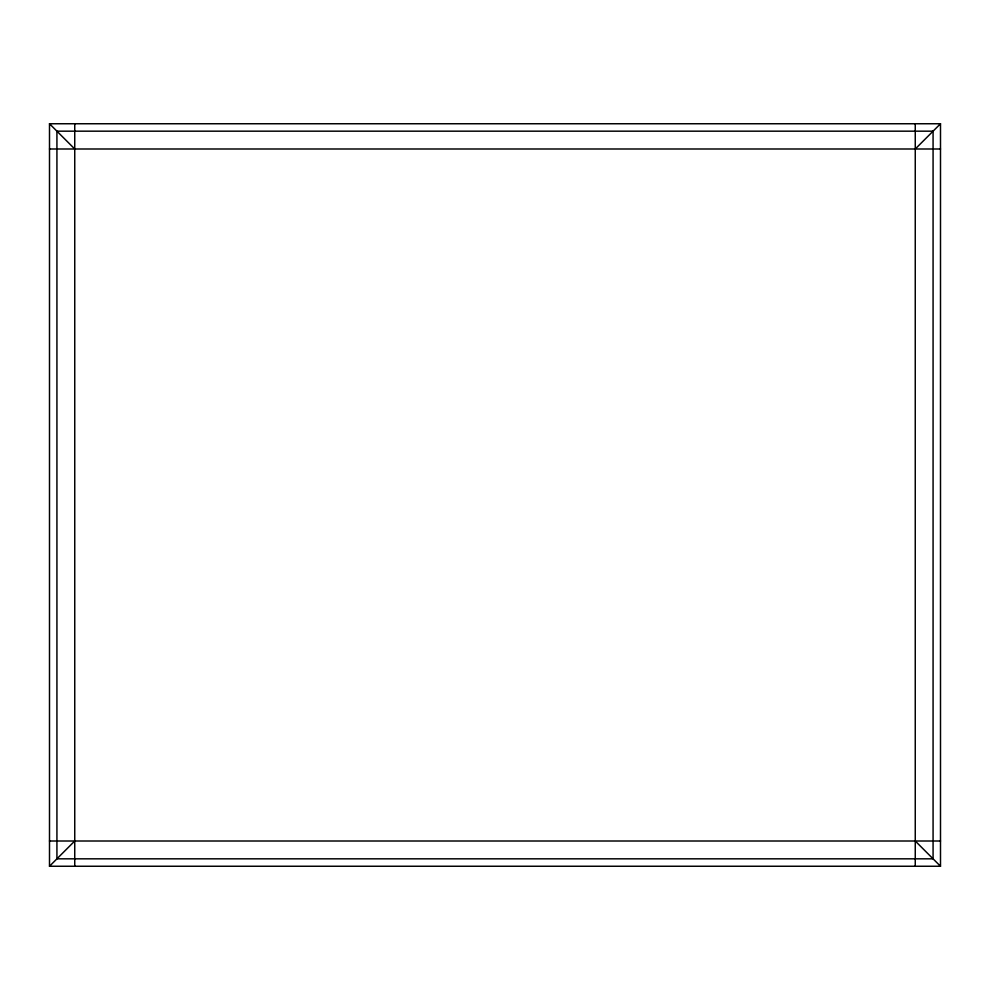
<?xml version="1.0" encoding="UTF-8"?>
<svg xmlns="http://www.w3.org/2000/svg" width="990" height="990" viewBox="0 0 990 990"><rect width="100%" height="100%" fill="white"/><g stroke="black" fill="none" stroke-linecap="round" stroke-linejoin="round"><path stroke-width="1.49" d="M49.5 866.25L940.5 866.25L940.5 123.75L49.5 123.75L49.5 866.25L74.745 841.005M915.255 148.995L940.5 123.75M49.5 148.995L940.5 148.995M49.5 841.005L940.5 841.005M915.255 841.005L940.5 866.25M49.5 123.75L74.745 148.995M915.255 123.75L915.255 866.25M74.745 123.75L74.745 866.25M933.075 131.175L56.925 131.175L56.925 858.825L933.075 858.825L933.075 131.175"/></g></svg>
